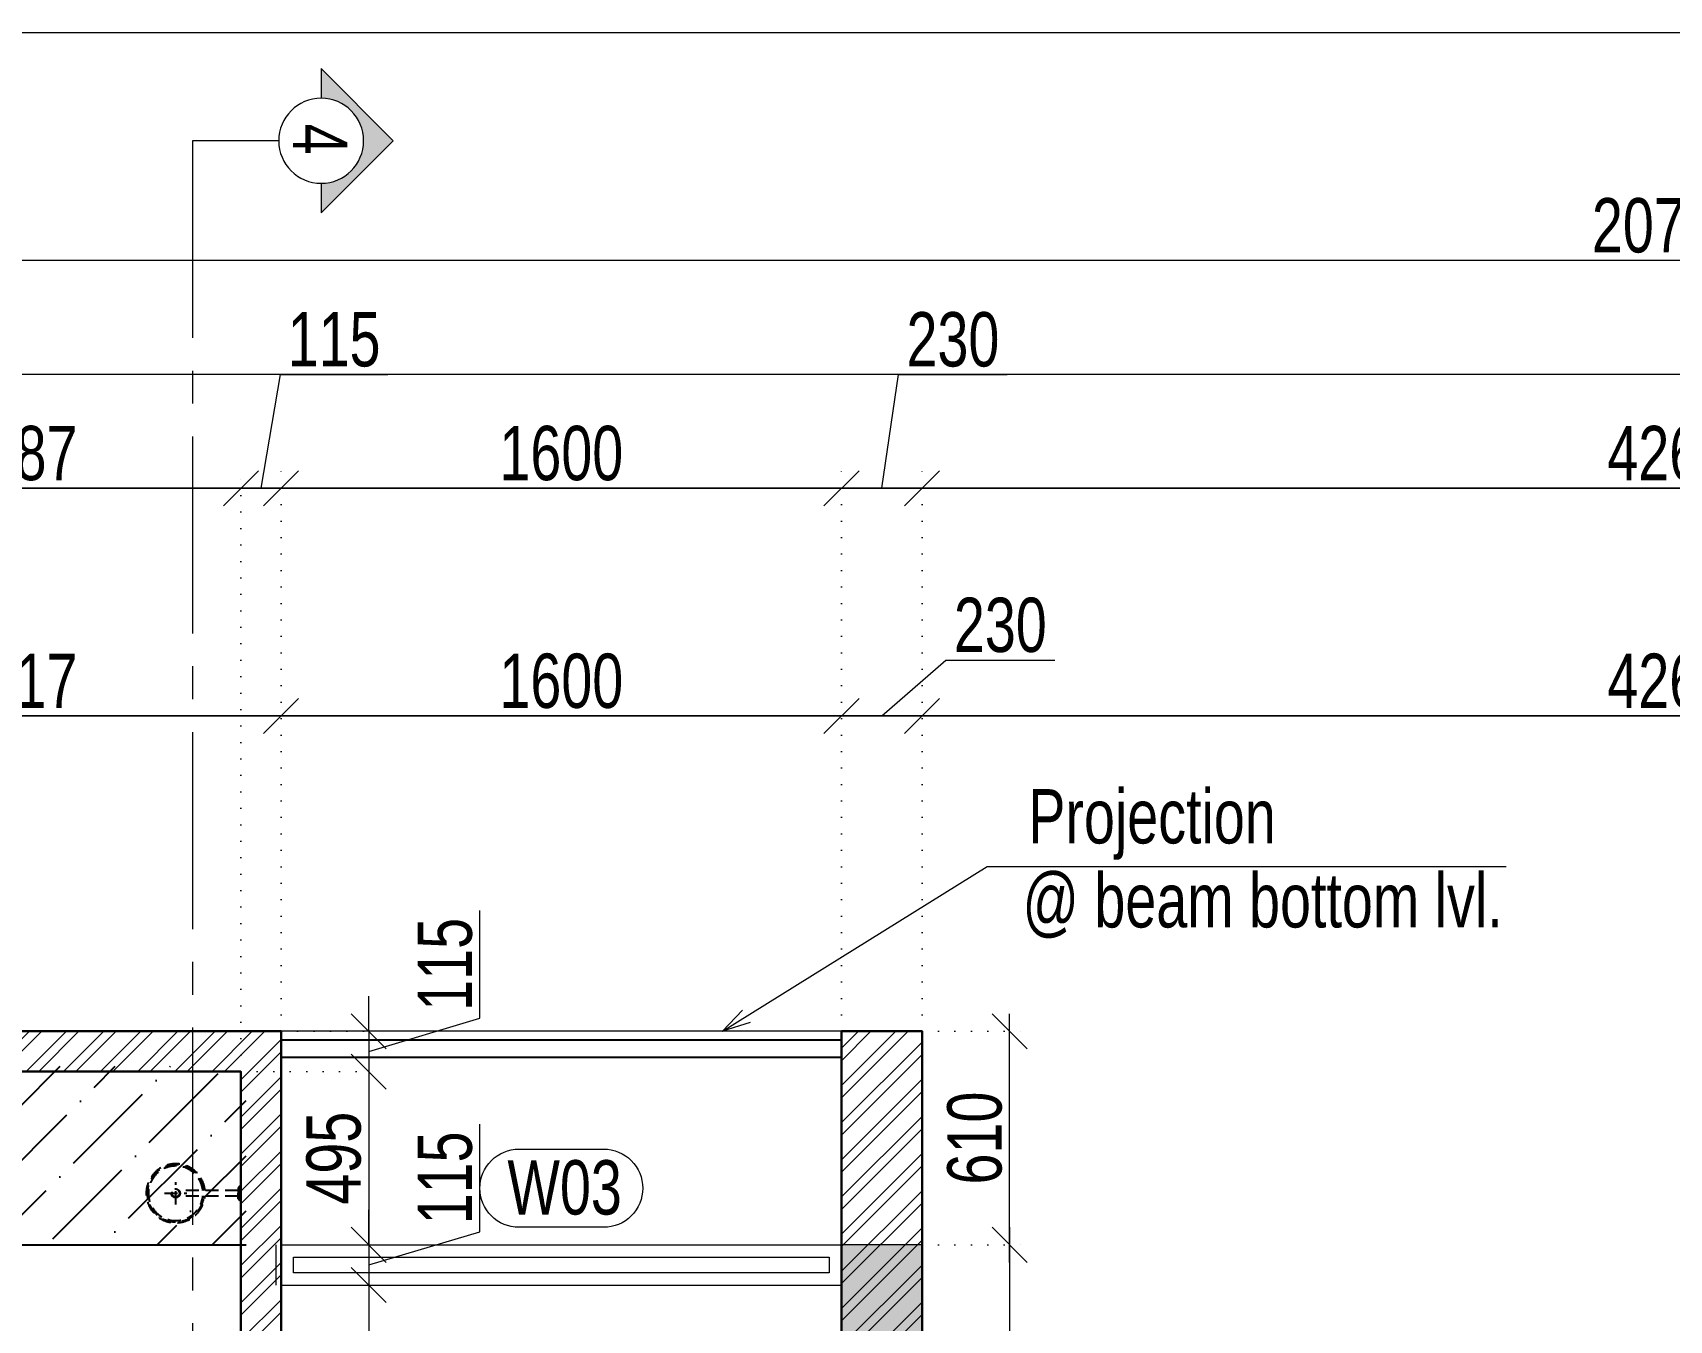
# Model space of a CAD drawing. Header units: inches. Extents: x 785882 to 928568, y 496782 to 576896.
# Drawn here: x 868976 to 873649, y 562379 to 566054 of the extents above; entities that cross this region are included whole.
import ezdxf
from ezdxf.enums import TextEntityAlignment as Align

# ---------------------------------------------------------------- set-up
doc = ezdxf.new("R2010")
doc.units = ezdxf.units.IN
doc.header["$LTSCALE"] = 750
doc.header["$MEASUREMENT"] = 0
for name, pattern in [('CENTER', [2, 1.25, -0.25, 0.25, -0.25]), ('CENTER2', [1.125, 0.75, -0.125, 0.125, -0.125]), ('DOT', [0.25, 0, -0.25]), ('HIDDEN', [0.375, 0.25, -0.125])]:
    doc.linetypes.add(name, pattern=pattern)
for name, color, linetype, lineweight in [('COLUMN', 5, 'Continuous', 13), ('DIMENSION WORKING-MSA', 222, 'Continuous', 13), ('ELE-04-MSA', 139, 'Continuous', 15), ('SECTION LINE', 14, 'CENTER', 9), ('TEXT DETAIL-MSA', 212, 'Continuous', 13), ('WALL HATCH-MSA', 251, 'Continuous', 9), ('WALL-MSA', 32, 'Continuous', 30), ('WINDOE NO-MAS', 4, 'Continuous', 9), ('WINDOW-MSA', 50, 'Continuous', 13)]:
    doc.layers.add(name, color=color, linetype=linetype, lineweight=lineweight)
for name, color, linetype in [('ELE-02-MSA', 4, 'Continuous'), ('HATCH-SUNK 300MM-MSA', 47, 'Continuous'), ('P.FIXTURE', 7, 'Continuous'), ('R.C.C HATCH-MSA', 250, 'Continuous')]:
    doc.layers.add(name, color=color, linetype=linetype)
doc.styles.add('125', font='swisscl.ttf', dxfattribs={"height": 125})
doc.styles.add('AR', font='swisscl.ttf')
doc.styles.add('ARIAL', font='swisscl.ttf', dxfattribs={"height": 360})
doc.styles.add('Arial-Reg+0.8Sc', font='swisscl.ttf')
doc.dimstyles.new('100 K.T', dxfattribs={"dimtxt": 360, "dimasz": 80, "dimexe": 0.18, "dimexo": 0.0625, "dimgap": 1, "dimtad": 1, "dimdec": 0, "dimzin": 0, "dimdsep": 46, "dimtxsty": 'ARIAL', "dimblk": 'DOT', "dimcen": 0.09, "dimse1": 1, "dimse2": 1, "dimclrd": 50, "dimclrt": 256, "dimadec": 0, "dimazin": 0, "dimtfac": 1, "dimtdec": 0, "dimtofl": 0, "dimtmove": 1, "dimatfit": 0, "dimfxl": 1, "dimtolj": 1, "dimtzin": 0, "dimlwd": -1, "dimarcsym": 0})
doc.dimstyles.new('WORKING DIM', dxfattribs={"dimtxt": 155, "dimasz": 100, "dimexe": 50, "dimexo": 0, "dimgap": 20, "dimtad": 1, "dimdec": 0, "dimzin": 0, "dimdsep": 46, "dimtxsty": 'AR', "dimblk": 'OBLIQUE', "dimcen": 0.09, "dimdle": 50, "dimclrd": 256, "dimclre": 250, "dimclrt": 256, "dimadec": 0, "dimazin": 0, "dimtfac": 1, "dimtdec": 0, "dimtofl": 0, "dimtmove": 1, "dimatfit": 0, "dimfxl": 1, "dimtolj": 1, "dimtzin": 0, "dimlwd": -1, "dimlwe": -1, "dimarcsym": 0})

# ---------------------------------------------------------------- blocks, each defined once
blk = doc.blocks.new('SHOWE')
at = {"linetype": 'HIDDEN', "ltscale": 0.2}
for p, q in [((3964261.3, -1171717.9), (3964261.3, -1171674.7)), ((3964261.3, -1171674.7), (3964263.3, -1171674.7)), ((3964264.2, -1171676.3), (3964264.2, -1171716.3)), ((3964268.7, -1171680.5), (3964268.7, -1171696.3)), ((3964268.7, -1171688.6), (3964437.5, -1171688.6)), ((3964447.4, -1171664.5), (3964447.4, -1171728.1)), ((3964261.3, -1171717.9), (3964263.3, -1171717.9)), ((3964268.7, -1171712), (3964268.7, -1171696.3)), ((3964268.7, -1171704), (3964437.5, -1171704)), ((3964479.2, -1171696.3), (3964415.6, -1171696.3))]:
    blk.add_line(p, q, dxfattribs=at)
for radius in [12.5, 10.6]:
    blk.add_circle((3964447.4, -1171696.3), radius, dxfattribs=at)
for centre, radius, start, end in [((3964447.4, -1171696.3), 84.1, 185.2383, 174.7617), ((3964447.4, -1171696.3), 81.4, 185.4105, 174.5895), ((3964447.4, -1171696.3), 78, 185.6496, 174.3504), ((3964262.4, -1171676.3), 1.76, 358.0282, 62.0821), ((3964259.8, -1171685.3), 10.1, 28.3436, 64.2104), ((3964262.4, -1171716.3), 1.76, 297.9179, 1.9718), ((3964259.8, -1171707.2), 10.1, 295.7896, 331.6564)]:
    blk.add_arc(centre, radius, start, end, dxfattribs=at)
blk = doc.blocks.new('BLOCK-G & H TYPICAL COLOUMN')
at = {"layer": 'R.C.C HATCH-MSA'}
h = blk.add_hatch(color=256, dxfattribs=at)
h.dxf.hatch_style = 1
h.paths.add_polyline_path([(172697.62, -104207.75), (172688.57, -104207.75), (172688.57, -104255), (172697.62, -104255)])
h.paths.add_polyline_path([(172327.12, -104207.75), (172336.18, -104207.75), (172336.18, -104255), (172327.12, -104255)])
h.paths.add_polyline_path([(172819.88, -104207.75), (172819.88, -104216.81), (172867.12, -104216.81), (172867.12, -104207.75)])
h.paths.add_polyline_path([(172204.87, -104207.75), (172204.87, -104216.81), (172157.62, -104216.81), (172157.62, -104207.75)])
h.paths.add_polyline_path([(172561.18, -104240.06), (172552.12, -104240.06), (172552.12, -104287.31), (172561.18, -104287.31)])
h.paths.add_polyline_path([(172463.57, -104240.06), (172472.62, -104240.06), (172472.62, -104287.31), (172463.57, -104287.31)])
h.paths.add_polyline_path([(172177.87, -104422.2), (172177.87, -104431.25), (172130.62, -104431.25), (172130.62, -104422.2)])
h.paths.add_polyline_path([(172894.12, -104422.2), (172894.12, -104431.25), (172846.88, -104431.25), (172846.88, -104422.2)])
h.paths.add_polyline_path([(172336.12, -104486.75), (172336.12, -104495.81), (172288.87, -104495.81), (172288.87, -104486.75)])
h.paths.add_polyline_path([(172202.62, -104543.75), (172202.62, -104552.81), (172155.37, -104552.81), (172155.37, -104543.75)])
h.paths.add_polyline_path([(172822.13, -104543.75), (172822.13, -104552.81), (172869.37, -104552.81), (172869.37, -104543.75)])
h.paths.add_polyline_path([(172516.9, -104495.81), (172507.85, -104495.81), (172507.85, -104448.56), (172516.9, -104448.56)])
h.paths.add_polyline_path([(172697.62, -104104.25), (172688.57, -104104.25), (172688.57, -104057.01), (172697.62, -104057.01)])
h.paths.add_polyline_path([(172327.12, -104104.25), (172336.18, -104104.25), (172336.18, -104057.01), (172327.12, -104057.01)])
h.paths.add_polyline_path([(172819.88, -104104.25), (172819.88, -104095.2), (172867.12, -104095.2), (172867.12, -104104.25)])
h.paths.add_polyline_path([(172204.87, -104104.25), (172204.87, -104095.2), (172157.62, -104095.2), (172157.62, -104104.25)])
h.paths.add_polyline_path([(172561.18, -104071.94), (172552.12, -104071.94), (172552.12, -104024.7), (172561.18, -104024.7)])
h.paths.add_polyline_path([(172463.57, -104071.94), (172472.62, -104071.94), (172472.62, -104024.7), (172463.57, -104024.7)])
h.paths.add_polyline_path([(172177.87, -103889.81), (172177.87, -103880.75), (172130.62, -103880.75), (172130.62, -103889.81)])
h.paths.add_polyline_path([(172894.12, -103889.81), (172894.12, -103880.75), (172846.88, -103880.75), (172846.88, -103889.81)])
h.paths.add_polyline_path([(172336.12, -103825.25), (172336.12, -103816.2), (172288.87, -103816.2), (172288.87, -103825.25)])
h.paths.add_polyline_path([(172202.62, -103768.25), (172202.62, -103759.2), (172155.37, -103759.2), (172155.37, -103768.25)])
h.paths.add_polyline_path([(172822.13, -103768.25), (172822.13, -103759.2), (172869.37, -103759.2), (172869.37, -103768.25)])
h.paths.add_polyline_path([(172516.9, -103816.2), (172507.85, -103816.2), (172507.85, -103863.44), (172516.9, -103863.44)])
h.paths.add_polyline_path([(172548.37, -103699.31), (172548.37, -103690.25), (172595.62, -103690.25), (172595.62, -103699.31)])
h.paths.add_polyline_path([(172476.37, -103699.31), (172476.37, -103690.25), (172429.13, -103690.25), (172429.13, -103699.31)])
h.paths.add_polyline_path([(172726.82, -103612.31), (172726.82, -103603.25), (172774.06, -103603.25), (172774.06, -103612.31)])
h.paths.add_polyline_path([(172297.93, -103612.31), (172297.93, -103603.25), (172250.69, -103603.25), (172250.69, -103612.31)])
h.paths.add_polyline_path([(172920.37, -103523.81), (172920.37, -103514.75), (172857.56, -103514.75), (172857.56, -103523.81)])
h.paths.add_polyline_path([(172104.37, -103523.81), (172104.37, -103514.75), (172167.19, -103514.75), (172167.19, -103523.81)])
h.paths.add_polyline_path([(172476.37, -103492.94), (172467.32, -103492.94), (172467.32, -103445.7), (172476.37, -103445.7)])
h.paths.add_polyline_path([(172548.37, -103492.94), (172557.43, -103492.94), (172557.43, -103445.7), (172548.37, -103445.7)])
h.paths.add_polyline_path([(172663.43, -103454.75), (172759.5, -103454.75), (172759.5, -103349.7), (172663.43, -103349.7), (172663.43, -103358.75), (172750.44, -103358.75), (172750.44, -103445.7), (172663.43, -103445.7)])
h.paths.add_polyline_path([(172361.32, -103454.75), (172265.25, -103454.75), (172265.25, -103349.7), (172361.32, -103349.7), (172361.32, -103358.75), (172274.31, -103358.75), (172274.31, -103445.7), (172361.32, -103445.7)])
h.paths.add_polyline_path([(172428.37, -103358.75), (172419.32, -103358.75), (172419.32, -103311.51), (172428.37, -103311.51)])
h.paths.add_polyline_path([(172428.37, -103132.74), (172419.32, -103132.74), (172419.32, -103179.99), (172428.37, -103179.99)])
h.paths.add_polyline_path([(172151.62, -103286.75), (172151.62, -103277.7), (172104.37, -103277.7), (172104.37, -103286.75)])
h.paths.add_polyline_path([(172245.43, -103162.74), (172245.43, -103153.68), (172198.19, -103153.68), (172198.19, -103162.74)])
h.paths.add_polyline_path([(172428.37, -103021.25), (172419.32, -103021.25), (172419.32, -103068.5), (172428.37, -103068.5)])
h.paths.add_polyline_path([(172245.43, -102997.25), (172236.37, -102997.25), (172236.37, -103044.5), (172245.43, -103044.5)])
h.paths.add_polyline_path([(172104.37, -102997.25), (172104.37, -103006.31), (172151.62, -103006.31), (172151.62, -102997.25)])
h.paths.add_polyline_path([(172596.37, -103358.75), (172605.43, -103358.75), (172605.43, -103311.51), (172596.37, -103311.51)])
h.paths.add_polyline_path([(172596.37, -103132.74), (172605.43, -103132.74), (172605.43, -103179.99), (172596.37, -103179.99)])
h.paths.add_polyline_path([(172873.13, -103286.75), (172873.13, -103277.7), (172920.37, -103277.7), (172920.37, -103286.75)])
h.paths.add_polyline_path([(172779.32, -103162.74), (172779.32, -103153.68), (172826.56, -103153.68), (172826.56, -103162.74)])
h.paths.add_polyline_path([(172596.37, -103021.25), (172605.43, -103021.25), (172605.43, -103068.5), (172596.37, -103068.5)])
h.paths.add_polyline_path([(172779.32, -102997.25), (172788.37, -102997.25), (172788.37, -103044.5), (172779.32, -103044.5)])
h.paths.add_polyline_path([(172920.37, -102997.25), (172920.37, -103006.31), (172873.13, -103006.31), (172873.13, -102997.25)])
h.paths.add_polyline_path([(172548.37, -104612.7), (172548.37, -104621.75), (172595.62, -104621.75), (172595.62, -104612.7)])
h.paths.add_polyline_path([(172476.37, -104612.7), (172476.37, -104621.75), (172429.13, -104621.75), (172429.13, -104612.7)])
h.paths.add_polyline_path([(172297.93, -104699.7), (172297.93, -104708.75), (172250.69, -104708.75), (172250.69, -104699.7)])
h.paths.add_polyline_path([(172104.37, -104788.2), (172104.37, -104797.25), (172167.19, -104797.25), (172167.19, -104788.2)])
h.paths.add_polyline_path([(172726.82, -104699.7), (172726.82, -104708.75), (172774.06, -104708.75), (172774.06, -104699.7)])
h.paths.add_polyline_path([(172920.37, -104788.2), (172920.37, -104797.25), (172857.56, -104797.25), (172857.56, -104788.2)])
h.paths.add_polyline_path([(172476.37, -104819.06), (172467.32, -104819.06), (172467.32, -104866.31), (172476.37, -104866.31)])
h.paths.add_polyline_path([(172548.37, -104819.06), (172557.43, -104819.06), (172557.43, -104866.31), (172548.37, -104866.31)])
h.paths.add_polyline_path([(172663.43, -104857.25), (172759.5, -104857.25), (172759.5, -104962.31), (172663.43, -104962.31), (172663.43, -104953.25), (172750.44, -104953.25), (172750.44, -104866.31), (172663.43, -104866.31)])
h.paths.add_polyline_path([(172361.32, -104857.25), (172265.25, -104857.25), (172265.25, -104962.31), (172361.32, -104962.31), (172361.32, -104953.25), (172274.31, -104953.25), (172274.31, -104866.31), (172361.32, -104866.31)])
h.paths.add_polyline_path([(172428.37, -104953.25), (172419.32, -104953.25), (172419.32, -105000.5), (172428.37, -105000.5)])
h.paths.add_polyline_path([(172428.37, -105178.31), (172419.32, -105178.31), (172419.32, -105131.06), (172428.37, -105131.06)])
h.paths.add_polyline_path([(172151.62, -105025.25), (172151.62, -105034.31), (172104.37, -105034.31), (172104.37, -105025.25)])
h.paths.add_polyline_path([(172245.43, -105072.5), (172236.37, -105072.5), (172236.37, -105025.25), (172245.43, -105025.25)])
h.paths.add_polyline_path([(172428.37, -105290.75), (172419.32, -105290.75), (172419.32, -105243.51), (172428.37, -105243.51)])
h.paths.add_polyline_path([(172245.43, -105314.75), (172236.37, -105314.75), (172236.37, -105267.51), (172245.43, -105267.51)])
h.paths.add_polyline_path([(172104.37, -105277.35), (172113.43, -105277.35), (172113.43, -105314.75), (172104.37, -105314.75)])
h.paths.add_polyline_path([(172596.37, -104953.25), (172605.43, -104953.25), (172605.43, -105000.5), (172596.37, -105000.5)])
h.paths.add_polyline_path([(172596.37, -105178.31), (172605.43, -105178.31), (172605.43, -105131.06), (172596.37, -105131.06)])
h.paths.add_polyline_path([(172873.13, -105025.25), (172873.13, -105034.31), (172920.37, -105034.31), (172920.37, -105025.25)])
h.paths.add_polyline_path([(172788.37, -105025.25), (172779.32, -105025.25), (172779.32, -105072.5), (172788.37, -105072.5)])
h.paths.add_polyline_path([(172596.37, -105290.75), (172605.43, -105290.75), (172605.43, -105243.51), (172596.37, -105243.51)])
h.paths.add_polyline_path([(172779.32, -105314.75), (172788.37, -105314.75), (172788.37, -105267.51), (172779.32, -105267.51)])
h.paths.add_polyline_path([(172911.32, -105314.75), (172920.37, -105314.75), (172920.37, -105277.35), (172911.32, -105277.35)])
h.paths.add_polyline_path([(172688.63, -104486.75), (172688.63, -104495.81), (172735.87, -104495.81), (172735.87, -104486.75)])
h.paths.add_polyline_path([(172688.63, -103825.25), (172688.63, -103816.2), (172735.87, -103816.2), (172735.87, -103825.25)])
at = {"layer": 'COLUMN'}
blk.add_lwpolyline([(172428.37, -103021.25), (172419.32, -103021.25), (172419.32, -103068.5), (172428.37, -103068.5)], close=True, dxfattribs=at)
blk = doc.blocks.new('A$C59c041b7')
at = {"layer": 'HATCH-SUNK 300MM-MSA', "transparency": 33554559}
h = blk.add_hatch(dxfattribs=at)
h.set_pattern_fill('ANSI36', color=256, scale=35)
h.set_pattern_definition([(45, (-826309.5, -563203.96), (58.932931, 216.087413), [277.8125, -55.5625, 0, -55.5625])])
h.paths.add_polyline_path([(4982.8, -609.6), (6299.6, -609.6), (6299.6, -100), (4982.8, -100)])
blk.add_line((4982.8, -609.6), (6299.6, -609.6), dxfattribs=at)
blk = doc.blocks.new('_Dot')
at = {"linetype": 'ByBlock', "lineweight": -2}
blk.add_line((-0.5, 0), (-1, 0), dxfattribs=at)
at = {"linetype": 'ByBlock', "const_width": 0.5}
blk.add_lwpolyline([(-0.25, 0, 1), (0.25, 0, 1)], format="xyb", close=True, dxfattribs=at)
blk = doc.blocks.new('Win-Tag-03')
blk.add_lwpolyline([(-130, 120), (130, 120, -0.414214), (250, 0), (250, 0, -0.414214), (130, -120), (-130, -120, -0.414214), (-250, 0), (-250, 0, -0.414214)], format="xyb", close=True)
blk = doc.blocks.new('section sym.')
h = blk.add_hatch(color=256)
h.dxf.hatch_style = 1
h.paths.add_polyline_path([(-240, 90), (-240, 152.8), (-392.8, 0), (-240, -152.8), (-240, -90, -0.414214), (-330, 0, -0.414214)])
at = {"layer": 'SECTION LINE', "linetype": 'Continuous'}
blk.add_line((-150, 0), (0, 0), dxfattribs=at)
blk.add_lwpolyline([(-240, -90), (-240, -152.8), (-392.8, 0), (-240, 152.8), (-240, 90)], dxfattribs=at)
blk.add_circle((-240, 0), 90, dxfattribs=at)
blk = doc.blocks.new('A$C37e82350')
at = {"layer": 'SECTION LINE', "linetype": 'CENTER2'}
blk.add_lwpolyline([(-2541.6, -2026.8), (-2541.6, -2083.3), (61391, -2083.3), (61391, -2039.2)], dxfattribs=at)
at = {"layer": 'SECTION LINE', "xscale": -1.347826086956523, "yscale": 1.347826086956523, "zscale": 1.347826086956522, "rotation": 90}
blk.add_blockref('section sym.', (-2541.6, -2039.2), dxfattribs=at)
at = {"layer": 'SECTION LINE', "style": '125'}
blk.add_text('4', height=155, dxfattribs=at).set_placement((-2546.6, -1718.8), align=Align.MIDDLE)
blk = doc.blocks.new('_Oblique')
at = {"color": 0, "linetype": 'ByBlock', "lineweight": -2}
blk.add_line((-0.5, -0.5), (0.5, 0.5), dxfattribs=at)
blk = doc.blocks.new('*D2316')
at = {"layer": 'Defpoints', "color": 0, "ltscale": 0.25, "transparency": 16777216}
for p in [(869685.5, 564104), (868168.7, 563204), (869685.5, 563204)]:
    blk.add_point(p, dxfattribs=at)
at = {"layer": 'DIMENSION WORKING-MSA', "color": 250, "linetype": 'DOT', "ltscale": 0.25, "transparency": 16777216}
for p, q in [((868168.7, 563204), (868168.7, 564154)), ((869685.5, 563204), (869685.5, 564154))]:
    blk.add_line(p, q, dxfattribs=at)
at = {"layer": 'DIMENSION WORKING-MSA', "ltscale": 0.25, "transparency": 16777216}
blk.add_line((868118.7, 564104), (869735.5, 564104), dxfattribs=at)
at = {"layer": 'DIMENSION WORKING-MSA', "ltscale": 0.25, "transparency": 16777216, "xscale": 100, "yscale": 100, "zscale": 100, "rotation": 180}
blk.add_blockref('_Oblique', (868168.7, 564104), dxfattribs=at)
at = {"layer": 'DIMENSION WORKING-MSA', "ltscale": 0.25, "transparency": 16777216, "xscale": 100, "yscale": 100, "zscale": 100}
blk.add_blockref('_Oblique', (869685.5, 564104), dxfattribs=at)
at = {"layer": 'DIMENSION WORKING-MSA', "ltscale": 0.25, "transparency": 16777216, "insert": (868927.1, 564203), "char_height": 155, "attachment_point": 5, "style": 'AR'}
blk.add_mtext('\\A1;1517', dxfattribs=at)
blk = doc.blocks.new('*D2317')
at = {"layer": 'Defpoints', "color": 0, "ltscale": 0.25, "transparency": 16777216}
for p in [(871285.5, 564104), (869685.5, 563204), (871285.5, 563204)]:
    blk.add_point(p, dxfattribs=at)
at = {"layer": 'DIMENSION WORKING-MSA', "color": 250, "linetype": 'DOT', "ltscale": 0.25, "transparency": 16777216}
for p, q in [((869685.5, 563204), (869685.5, 564154)), ((871285.5, 563204), (871285.5, 564154))]:
    blk.add_line(p, q, dxfattribs=at)
at = {"layer": 'DIMENSION WORKING-MSA', "ltscale": 0.25, "transparency": 16777216}
blk.add_line((869635.5, 564104), (871335.5, 564104), dxfattribs=at)
at = {"layer": 'DIMENSION WORKING-MSA', "ltscale": 0.25, "transparency": 16777216, "xscale": 100, "yscale": 100, "zscale": 100, "rotation": 180}
blk.add_blockref('_Oblique', (869685.5, 564104), dxfattribs=at)
at = {"layer": 'DIMENSION WORKING-MSA', "ltscale": 0.25, "transparency": 16777216, "xscale": 100, "yscale": 100, "zscale": 100}
blk.add_blockref('_Oblique', (871285.5, 564104), dxfattribs=at)
at = {"layer": 'DIMENSION WORKING-MSA', "ltscale": 0.25, "transparency": 16777216, "insert": (870485.5, 564203.3), "char_height": 155, "attachment_point": 5, "style": 'AR'}
blk.add_mtext('\\A1;1600', dxfattribs=at)
blk = doc.blocks.new('*D2318')
at = {"layer": 'Defpoints', "color": 0, "ltscale": 0.25, "transparency": 16777216}
for p in [(871515.5, 564104), (871285.5, 563204), (871515.5, 563204)]:
    blk.add_point(p, dxfattribs=at)
at = {"layer": 'DIMENSION WORKING-MSA', "ltscale": 0.25, "transparency": 16777216}
for p, q in [((871400.5, 564104), (871583.7, 564263.4)), ((871583.7, 564263.4), (871894.4, 564263.4)), ((871285.5, 564104), (871185.5, 564104)), ((871285.5, 564104), (871515.5, 564104)), ((871515.5, 564104), (871615.5, 564104))]:
    blk.add_line(p, q, dxfattribs=at)
at = {"layer": 'DIMENSION WORKING-MSA', "color": 250, "linetype": 'DOT', "ltscale": 0.25, "transparency": 16777216}
for p, q in [((871285.5, 563204), (871285.5, 564154)), ((871515.5, 563204), (871515.5, 564154))]:
    blk.add_line(p, q, dxfattribs=at)
at = {"layer": 'DIMENSION WORKING-MSA', "ltscale": 0.25, "transparency": 16777216, "xscale": 100, "yscale": 100, "zscale": 100}
blk.add_blockref('_Oblique', (871285.5, 564104), dxfattribs=at)
at = {"layer": 'DIMENSION WORKING-MSA', "ltscale": 0.25, "transparency": 16777216, "xscale": 100, "yscale": 100, "zscale": 100, "rotation": 180}
blk.add_blockref('_Oblique', (871515.5, 564104), dxfattribs=at)
at = {"layer": 'DIMENSION WORKING-MSA', "ltscale": 0.25, "transparency": 16777216, "insert": (871739, 564362.9), "char_height": 155, "attachment_point": 5, "style": 'AR'}
blk.add_mtext('\\A1;230', dxfattribs=at)
blk = doc.blocks.new('*D2319')
at = {"layer": 'Defpoints', "color": 0, "ltscale": 0.25, "transparency": 16777216}
for p in [(875782.7, 564104), (871515.5, 563204), (875782.7, 563204)]:
    blk.add_point(p, dxfattribs=at)
at = {"layer": 'DIMENSION WORKING-MSA', "color": 250, "linetype": 'DOT', "ltscale": 0.25, "transparency": 16777216}
for p, q in [((871515.5, 563204), (871515.5, 564154)), ((875782.7, 563204), (875782.7, 564154))]:
    blk.add_line(p, q, dxfattribs=at)
at = {"layer": 'DIMENSION WORKING-MSA', "ltscale": 0.25, "transparency": 16777216}
blk.add_line((871465.5, 564104), (875832.7, 564104), dxfattribs=at)
at = {"layer": 'DIMENSION WORKING-MSA', "ltscale": 0.25, "transparency": 16777216, "xscale": 100, "yscale": 100, "zscale": 100, "rotation": 180}
blk.add_blockref('_Oblique', (871515.5, 564104), dxfattribs=at)
at = {"layer": 'DIMENSION WORKING-MSA', "ltscale": 0.25, "transparency": 16777216, "xscale": 100, "yscale": 100, "zscale": 100}
blk.add_blockref('_Oblique', (875782.7, 564104), dxfattribs=at)
at = {"layer": 'DIMENSION WORKING-MSA', "ltscale": 0.25, "transparency": 16777216, "insert": (873649.1, 564203.3), "char_height": 155, "attachment_point": 5, "style": 'AR'}
blk.add_mtext('\\A1;4267', dxfattribs=at)
blk = doc.blocks.new('*D2339')
at = {"layer": 'Defpoints', "color": 0, "ltscale": 0.25, "transparency": 16777216}
for p in [(869570.5, 564754), (868283.7, 563089), (869570.5, 563089)]:
    blk.add_point(p, dxfattribs=at)
at = {"layer": 'DIMENSION WORKING-MSA', "color": 250, "linetype": 'DOT', "ltscale": 0.25, "transparency": 16777216}
for p, q in [((868283.7, 563089), (868283.7, 564804)), ((869570.5, 563089), (869570.5, 564804))]:
    blk.add_line(p, q, dxfattribs=at)
at = {"layer": 'DIMENSION WORKING-MSA', "ltscale": 0.25, "transparency": 16777216}
blk.add_line((868233.7, 564754), (869620.5, 564754), dxfattribs=at)
at = {"layer": 'DIMENSION WORKING-MSA', "ltscale": 0.25, "transparency": 16777216, "xscale": 100, "yscale": 100, "zscale": 100, "rotation": 180}
blk.add_blockref('_Oblique', (868283.7, 564754), dxfattribs=at)
at = {"layer": 'DIMENSION WORKING-MSA', "ltscale": 0.25, "transparency": 16777216, "xscale": 100, "yscale": 100, "zscale": 100}
blk.add_blockref('_Oblique', (869570.5, 564754), dxfattribs=at)
at = {"layer": 'DIMENSION WORKING-MSA', "ltscale": 0.25, "transparency": 16777216, "insert": (868927.1, 564853.3), "char_height": 155, "attachment_point": 5, "style": 'AR'}
blk.add_mtext('\\A1;1287', dxfattribs=at)
blk = doc.blocks.new('*D2340')
at = {"layer": 'Defpoints', "color": 0, "ltscale": 0.25, "transparency": 16777216}
for p in [(869685.5, 564754), (869685.5, 563204), (869570.5, 563089)]:
    blk.add_point(p, dxfattribs=at)
at = {"layer": 'DIMENSION WORKING-MSA', "ltscale": 0.25, "transparency": 16777216}
for p, q in [((869628, 564754), (869683.3, 565079)), ((869683.3, 565079), (869990.1, 565079)), ((869570.5, 564754), (869470.5, 564754)), ((869570.5, 564754), (869685.5, 564754)), ((869685.5, 564754), (869785.5, 564754))]:
    blk.add_line(p, q, dxfattribs=at)
at = {"layer": 'DIMENSION WORKING-MSA', "color": 250, "linetype": 'DOT', "ltscale": 0.25, "transparency": 16777216}
for p, q in [((869570.5, 563089), (869570.5, 564804)), ((869685.5, 563204), (869685.5, 564804))]:
    blk.add_line(p, q, dxfattribs=at)
at = {"layer": 'DIMENSION WORKING-MSA', "ltscale": 0.25, "transparency": 16777216, "xscale": 100, "yscale": 100, "zscale": 100}
blk.add_blockref('_Oblique', (869570.5, 564754), dxfattribs=at)
at = {"layer": 'DIMENSION WORKING-MSA', "ltscale": 0.25, "transparency": 16777216, "xscale": 100, "yscale": 100, "zscale": 100, "rotation": 180}
blk.add_blockref('_Oblique', (869685.5, 564754), dxfattribs=at)
at = {"layer": 'DIMENSION WORKING-MSA', "ltscale": 0.25, "transparency": 16777216, "insert": (869836.7, 565178), "char_height": 155, "attachment_point": 5, "style": 'AR'}
blk.add_mtext('\\A1;115', dxfattribs=at)
blk = doc.blocks.new('*D2341')
at = {"layer": 'Defpoints', "color": 0, "ltscale": 0.25, "transparency": 16777216}
for p in [(871285.5, 564754), (869685.5, 563204), (871285.5, 563204)]:
    blk.add_point(p, dxfattribs=at)
at = {"layer": 'DIMENSION WORKING-MSA', "color": 250, "linetype": 'DOT', "ltscale": 0.25, "transparency": 16777216}
for p, q in [((869685.5, 563204), (869685.5, 564804)), ((871285.5, 563204), (871285.5, 564804))]:
    blk.add_line(p, q, dxfattribs=at)
at = {"layer": 'DIMENSION WORKING-MSA', "ltscale": 0.25, "transparency": 16777216}
blk.add_line((869635.5, 564754), (871335.5, 564754), dxfattribs=at)
at = {"layer": 'DIMENSION WORKING-MSA', "ltscale": 0.25, "transparency": 16777216, "xscale": 100, "yscale": 100, "zscale": 100, "rotation": 180}
blk.add_blockref('_Oblique', (869685.5, 564754), dxfattribs=at)
at = {"layer": 'DIMENSION WORKING-MSA', "ltscale": 0.25, "transparency": 16777216, "xscale": 100, "yscale": 100, "zscale": 100}
blk.add_blockref('_Oblique', (871285.5, 564754), dxfattribs=at)
at = {"layer": 'DIMENSION WORKING-MSA', "ltscale": 0.25, "transparency": 16777216, "insert": (870485.5, 564853.3), "char_height": 155, "attachment_point": 5, "style": 'AR'}
blk.add_mtext('\\A1;1600', dxfattribs=at)
blk = doc.blocks.new('*D2342')
at = {"layer": 'Defpoints', "color": 0, "ltscale": 0.25, "transparency": 16777216}
for p in [(871515.5, 564754), (871285.5, 563204), (871515.5, 563204)]:
    blk.add_point(p, dxfattribs=at)
at = {"layer": 'DIMENSION WORKING-MSA', "ltscale": 0.25, "transparency": 16777216}
for p, q in [((871400.5, 564754), (871448.3, 565078.4)), ((871448.3, 565078.4), (871759, 565078.4)), ((871235.5, 564754), (871565.5, 564754))]:
    blk.add_line(p, q, dxfattribs=at)
at = {"layer": 'DIMENSION WORKING-MSA', "color": 250, "linetype": 'DOT', "ltscale": 0.25, "transparency": 16777216}
for p, q in [((871285.5, 563204), (871285.5, 564804)), ((871515.5, 563204), (871515.5, 564804))]:
    blk.add_line(p, q, dxfattribs=at)
at = {"layer": 'DIMENSION WORKING-MSA', "ltscale": 0.25, "transparency": 16777216, "xscale": 100, "yscale": 100, "zscale": 100, "rotation": 180}
blk.add_blockref('_Oblique', (871285.5, 564754), dxfattribs=at)
at = {"layer": 'DIMENSION WORKING-MSA', "ltscale": 0.25, "transparency": 16777216, "xscale": 100, "yscale": 100, "zscale": 100}
blk.add_blockref('_Oblique', (871515.5, 564754), dxfattribs=at)
at = {"layer": 'DIMENSION WORKING-MSA', "ltscale": 0.25, "transparency": 16777216, "insert": (871603.7, 565177.9), "char_height": 155, "attachment_point": 5, "style": 'AR'}
blk.add_mtext('\\A1;230', dxfattribs=at)
blk = doc.blocks.new('*D2343')
at = {"layer": 'Defpoints', "color": 0, "ltscale": 0.25, "transparency": 16777216}
for p in [(875782.7, 564754), (871515.5, 563204), (875782.7, 563204)]:
    blk.add_point(p, dxfattribs=at)
at = {"layer": 'DIMENSION WORKING-MSA', "color": 250, "linetype": 'DOT', "ltscale": 0.25, "transparency": 16777216}
for p, q in [((871515.5, 563204), (871515.5, 564804)), ((875782.7, 563204), (875782.7, 564804))]:
    blk.add_line(p, q, dxfattribs=at)
at = {"layer": 'DIMENSION WORKING-MSA', "ltscale": 0.25, "transparency": 16777216}
blk.add_line((871465.5, 564754), (875832.7, 564754), dxfattribs=at)
at = {"layer": 'DIMENSION WORKING-MSA', "ltscale": 0.25, "transparency": 16777216, "xscale": 100, "yscale": 100, "zscale": 100, "rotation": 180}
blk.add_blockref('_Oblique', (871515.5, 564754), dxfattribs=at)
at = {"layer": 'DIMENSION WORKING-MSA', "ltscale": 0.25, "transparency": 16777216, "xscale": 100, "yscale": 100, "zscale": 100}
blk.add_blockref('_Oblique', (875782.7, 564754), dxfattribs=at)
at = {"layer": 'DIMENSION WORKING-MSA', "ltscale": 0.25, "transparency": 16777216, "insert": (873649.1, 564853.3), "char_height": 155, "attachment_point": 5, "style": 'AR'}
blk.add_mtext('\\A1;4267', dxfattribs=at)
blk = doc.blocks.new('*D2288')
at = {"layer": 'Defpoints', "color": 0, "ltscale": 0.25, "transparency": 16777216}
for p in [(863285.9, 565404), (863285.9, 563204), (884012.3, 563204)]:
    blk.add_point(p, dxfattribs=at)
at = {"layer": 'DIMENSION WORKING-MSA', "color": 250, "linetype": 'DOT', "ltscale": 0.25, "transparency": 16777216}
for p, q in [((863285.9, 563204), (863285.9, 565454)), ((884012.3, 563204), (884012.3, 565454))]:
    blk.add_line(p, q, dxfattribs=at)
at = {"layer": 'DIMENSION WORKING-MSA', "ltscale": 0.25, "transparency": 16777216}
blk.add_line((884062.3, 565404), (863235.9, 565404), dxfattribs=at)
at = {"layer": 'DIMENSION WORKING-MSA', "ltscale": 0.25, "transparency": 16777216, "xscale": 100, "yscale": 100, "zscale": 100, "rotation": 180}
blk.add_blockref('_Oblique', (863285.9, 565404), dxfattribs=at)
at = {"layer": 'DIMENSION WORKING-MSA', "ltscale": 0.25, "transparency": 16777216, "xscale": 100, "yscale": 100, "zscale": 100}
blk.add_blockref('_Oblique', (884012.3, 565404), dxfattribs=at)
at = {"layer": 'DIMENSION WORKING-MSA', "ltscale": 0.25, "transparency": 16777216, "insert": (873649.1, 565503.3), "char_height": 155, "attachment_point": 5, "style": 'AR'}
blk.add_mtext('\\A1;20726', dxfattribs=at)
blk = doc.blocks.new('*D2102')
at = {"layer": 'Defpoints', "color": 0, "ltscale": 0.25, "transparency": 16777216}
for p in [(869685.5, 563204), (869570.5, 563089), (869935.5, 563089)]:
    blk.add_point(p, dxfattribs=at)
at = {"layer": 'DIMENSION WORKING-MSA', "ltscale": 0.25, "transparency": 16777216}
for p, q in [((870252.7, 563241.6), (870252.7, 563548.5)), ((869935.5, 563204), (869935.5, 563304)), ((869935.5, 563146.5), (870252.7, 563241.6)), ((869935.5, 563204), (869935.5, 563089)), ((869935.5, 563089), (869935.5, 562989))]:
    blk.add_line(p, q, dxfattribs=at)
at = {"layer": 'DIMENSION WORKING-MSA', "color": 250, "linetype": 'DOT', "ltscale": 0.25, "transparency": 16777216}
for p, q in [((869685.5, 563204), (869985.5, 563204)), ((869570.5, 563089), (869985.5, 563089))]:
    blk.add_line(p, q, dxfattribs=at)
at = {"layer": 'DIMENSION WORKING-MSA', "ltscale": 0.25, "transparency": 16777216, "xscale": 100, "yscale": 100, "zscale": 100}
for p, rotation in [((869935.5, 563204), 270), ((869935.5, 563089), 90)]:
    blk.add_blockref('_Oblique', p, dxfattribs=dict(at, rotation=rotation))
at = {"layer": 'DIMENSION WORKING-MSA', "ltscale": 0.25, "transparency": 16777216, "insert": (870153.6, 563395), "char_height": 155, "attachment_point": 5, "rotation": 90, "style": 'AR'}
blk.add_mtext('\\A1;115', dxfattribs=at)
blk = doc.blocks.new('*D2103')
at = {"layer": 'Defpoints', "color": 0, "ltscale": 0.25, "transparency": 16777216}
for p in [(869570.5, 563089), (869685.5, 562594.4), (869935.5, 562594.4)]:
    blk.add_point(p, dxfattribs=at)
at = {"layer": 'DIMENSION WORKING-MSA', "ltscale": 0.25, "transparency": 16777216}
blk.add_line((869935.5, 563139), (869935.5, 562544.4), dxfattribs=at)
at = {"layer": 'DIMENSION WORKING-MSA', "color": 250, "linetype": 'DOT', "ltscale": 0.25, "transparency": 16777216}
for p, q in [((869570.5, 563089), (869985.5, 563089)), ((869685.5, 562594.4), (869985.5, 562594.4))]:
    blk.add_line(p, q, dxfattribs=at)
at = {"layer": 'DIMENSION WORKING-MSA', "ltscale": 0.25, "transparency": 16777216, "xscale": 100, "yscale": 100, "zscale": 100}
for p, rotation in [((869935.5, 563089), 90), ((869935.5, 562594.4), 270)]:
    blk.add_blockref('_Oblique', p, dxfattribs=dict(at, rotation=rotation))
at = {"layer": 'DIMENSION WORKING-MSA', "ltscale": 0.25, "transparency": 16777216, "insert": (869836.1, 562841.7), "char_height": 155, "attachment_point": 5, "rotation": 90, "style": 'AR'}
blk.add_mtext('\\A1;495', dxfattribs=at)
blk = doc.blocks.new('*D2104')
at = {"layer": 'Defpoints', "color": 0, "ltscale": 0.25, "transparency": 16777216}
for p in [(869685.5, 562594.4), (869685.5, 562479.4), (869935.5, 562479.4)]:
    blk.add_point(p, dxfattribs=at)
at = {"layer": 'DIMENSION WORKING-MSA', "ltscale": 0.25, "transparency": 16777216}
for p, q in [((870252.7, 562632), (870252.7, 562938.9)), ((869935.5, 562594.4), (869935.5, 562694.4)), ((869935.5, 562536.9), (870252.7, 562632)), ((869935.5, 562594.4), (869935.5, 562479.4)), ((869935.5, 562479.4), (869935.5, 562379.4))]:
    blk.add_line(p, q, dxfattribs=at)
at = {"layer": 'DIMENSION WORKING-MSA', "color": 250, "linetype": 'DOT', "ltscale": 0.25, "transparency": 16777216}
for p, q in [((869685.5, 562594.4), (869985.5, 562594.4)), ((869685.5, 562479.4), (869985.5, 562479.4))]:
    blk.add_line(p, q, dxfattribs=at)
at = {"layer": 'DIMENSION WORKING-MSA', "ltscale": 0.25, "transparency": 16777216, "xscale": 100, "yscale": 100, "zscale": 100}
for p, rotation in [((869935.5, 562594.4), 270), ((869935.5, 562479.4), 90)]:
    blk.add_blockref('_Oblique', p, dxfattribs=dict(at, rotation=rotation))
at = {"layer": 'DIMENSION WORKING-MSA', "ltscale": 0.25, "transparency": 16777216, "insert": (870153.6, 562785.4), "char_height": 155, "attachment_point": 5, "rotation": 90, "style": 'AR'}
blk.add_mtext('\\A1;115', dxfattribs=at)
blk = doc.blocks.new('*D2105')
at = {"layer": 'Defpoints', "color": 0, "ltscale": 0.25, "transparency": 16777216}
for p in [(869685.5, 562479.4), (869570.5, 560994), (869935.5, 560994)]:
    blk.add_point(p, dxfattribs=at)
at = {"layer": 'DIMENSION WORKING-MSA', "ltscale": 0.25, "transparency": 16777216}
blk.add_line((869935.5, 562529.4), (869935.5, 560944), dxfattribs=at)
at = {"layer": 'DIMENSION WORKING-MSA', "color": 250, "linetype": 'DOT', "ltscale": 0.25, "transparency": 16777216}
for p, q in [((869685.5, 562479.4), (869985.5, 562479.4)), ((869570.5, 560994), (869985.5, 560994))]:
    blk.add_line(p, q, dxfattribs=at)
at = {"layer": 'DIMENSION WORKING-MSA', "ltscale": 0.25, "transparency": 16777216, "xscale": 100, "yscale": 100, "zscale": 100}
for p, rotation in [((869935.5, 562479.4), 90), ((869935.5, 560994), 270)]:
    blk.add_blockref('_Oblique', p, dxfattribs=dict(at, rotation=rotation))
at = {"layer": 'DIMENSION WORKING-MSA', "ltscale": 0.25, "transparency": 16777216, "insert": (869836.1, 561736.7), "char_height": 155, "attachment_point": 5, "rotation": 90, "style": 'AR'}
blk.add_mtext('\\A1;1485', dxfattribs=at)
blk = doc.blocks.new('*D1662')
at = {"layer": 'Defpoints', "color": 0, "ltscale": 0.25, "transparency": 16777216}
for p in [(871515.5, 562594.4), (871515.5, 561394.4), (871765.5, 561394.4)]:
    blk.add_point(p, dxfattribs=at)
at = {"layer": 'DIMENSION WORKING-MSA', "ltscale": 0.25, "transparency": 16777216}
blk.add_line((871765.5, 562644.4), (871765.5, 561344.4), dxfattribs=at)
at = {"layer": 'DIMENSION WORKING-MSA', "color": 250, "linetype": 'DOT', "ltscale": 0.25, "transparency": 16777216}
for p, q in [((871515.5, 562594.4), (871815.5, 562594.4)), ((871515.5, 561394.4), (871815.5, 561394.4))]:
    blk.add_line(p, q, dxfattribs=at)
at = {"layer": 'DIMENSION WORKING-MSA', "ltscale": 0.25, "transparency": 16777216, "xscale": 100, "yscale": 100, "zscale": 100}
for p, rotation in [((871765.5, 562594.4), 90), ((871765.5, 561394.4), 270)]:
    blk.add_blockref('_Oblique', p, dxfattribs=dict(at, rotation=rotation))
at = {"layer": 'DIMENSION WORKING-MSA', "ltscale": 0.25, "transparency": 16777216, "insert": (871666.1, 561994.4), "char_height": 155, "attachment_point": 5, "rotation": 90, "style": 'AR'}
blk.add_mtext('\\A1;1200', dxfattribs=at)
blk = doc.blocks.new('*D1663')
at = {"layer": 'Defpoints', "color": 0, "ltscale": 0.25, "transparency": 16777216}
for p in [(871515.5, 563204), (871765.5, 563204), (871515.5, 562594.4)]:
    blk.add_point(p, dxfattribs=at)
at = {"layer": 'DIMENSION WORKING-MSA', "ltscale": 0.25, "transparency": 16777216}
blk.add_line((871765.5, 562544.4), (871765.5, 563254), dxfattribs=at)
at = {"layer": 'DIMENSION WORKING-MSA', "color": 250, "linetype": 'DOT', "ltscale": 0.25, "transparency": 16777216}
for p, q in [((871515.5, 563204), (871815.5, 563204)), ((871515.5, 562594.4), (871815.5, 562594.4))]:
    blk.add_line(p, q, dxfattribs=at)
at = {"layer": 'DIMENSION WORKING-MSA', "ltscale": 0.25, "transparency": 16777216, "xscale": 100, "yscale": 100, "zscale": 100}
for p, rotation in [((871765.5, 563204), 90), ((871765.5, 562594.4), 270)]:
    blk.add_blockref('_Oblique', p, dxfattribs=dict(at, rotation=rotation))
at = {"layer": 'DIMENSION WORKING-MSA', "ltscale": 0.25, "transparency": 16777216, "insert": (871666.1, 562899.2), "char_height": 155, "attachment_point": 5, "rotation": 90, "style": 'AR'}
blk.add_mtext('\\A1;610', dxfattribs=at)

msp = doc.modelspace()

# ---------------------------------------------------------------- hatches: boundary and pattern name
at = {"layer": 'WALL HATCH-MSA'}
h = msp.add_hatch(dxfattribs=at)
h.set_pattern_fill('ANSI32', color=256, scale=200)
h.set_pattern_definition([(45, (36991.4, 0), (-53.0330086, 53.0330086), []), (45, (37026.755, 0), (-53.0330086, 53.0330086), [])])
h.paths.add_polyline_path([(868168.7, 563204), (868168.7, 563089), (869570.5, 563089), (869570.5, 560994), (869033.7, 560994), (869033.7, 560879), (869685.5, 560879), (869685.5, 563204)])
h = msp.add_hatch(dxfattribs=at)
h.set_pattern_fill('ANSI32', color=256, scale=200)
h.set_pattern_definition([(45, (870118.54, 554139.53), (-53.033, 53.033), []), (45, (870153.9, 554139.53), (-53.033, 53.033), [])])
h.paths.add_polyline_path([(869812.2, 554251.9), (869812.2, 554021.9), (870235.5, 554021.9), (870235.5, 554251.9)])
h.paths.add_polyline_path([(871285.5, 554021.9), (871515.5, 554021.9), (871515.5, 563204), (871285.5, 563204), (871285.5, 557491.9), (869133.7, 557491.9), (869133.7, 558276.9), (869018.7, 558276.9), (869018.7, 557376.9), (871285.5, 557376.9)])

# ---------------------------------------------------------------- linework, layer by layer
at = {"layer": 'Defpoints', "color": 1, "lineweight": 0}
for points in [[(887462.3, 566054), (859835.9, 566054), (859835.9, 501489.5), (887462.3, 501489.5)], [(886812.3, 565404), (860485.9, 565404), (860485.9, 502139.5), (886812.3, 502139.5)], [(886487.3, 565079), (860810.9, 565079), (860810.9, 502464.5), (886487.3, 502464.5)], [(886162.3, 564754), (861135.9, 564754), (861135.9, 502789.5), (886162.3, 502789.5)], [(885512.3, 564104), (861785.9, 564104), (861785.9, 503439.5), (885512.3, 503439.5)]]:
    msp.add_lwpolyline(points, close=True, dxfattribs=at)
at = {"layer": 'ELE-02-MSA'}
for p, q in [((871285.5, 563179), (869685.5, 563179)), ((871285.5, 563129), (869685.5, 563129))]:
    msp.add_line(p, q, dxfattribs=at)
at = {"layer": 'ELE-04-MSA'}
msp.add_line((871285.5, 563204), (869685.5, 563204), dxfattribs=at)
at = {"layer": 'WALL-MSA'}
for p, q in [((869685.5, 563204), (868168.7, 563204)), ((869685.5, 563204), (869685.5, 560879)), ((871285.5, 563204), (871285.5, 557491.9)), ((871285.5, 563204), (871515.5, 563204)), ((871515.5, 563204), (871515.5, 554021.9)), ((869570.5, 563089), (868168.7, 563089)), ((869570.5, 563089), (869570.5, 560994))]:
    msp.add_line(p, q, dxfattribs=at)
at = {"layer": 'WINDOW-MSA'}
for p, q in [((869670.5, 562594.4), (869670.5, 562479.4)), ((869685.5, 562594.4), (871285.5, 562594.4)), ((869685.5, 562479.4), (871285.5, 562479.4))]:
    msp.add_line(p, q, dxfattribs=at)
msp.add_lwpolyline([(869720.5, 562514.4), (869720.5, 562559.4), (871250.5, 562559.4), (871250.5, 562514.4)], close=True, dxfattribs=at)

# ---------------------------------------------------------------- block references
at = {"color": 2, "rotation": 270}
msp.add_blockref('A$C37e82350', (871515.5, 563204), dxfattribs=at)
at = {"layer": 'COLUMN', "xscale": 25.4, "yscale": 25.4, "zscale": 25.4}
msp.add_blockref('BLOCK-G & H TYPICAL COLOUMN', (-3508165.2, 3179334.2), dxfattribs=at)
at = {"layer": 'HATCH-SUNK 300MM-MSA'}
msp.add_blockref('A$C59c041b7', (863285.9, 563204), dxfattribs=at)
at = {"layer": 'P.FIXTURE', "lineweight": 30, "rotation": 180}
msp.add_blockref('SHOWE', (4833831.7, -608954.8), dxfattribs=at)
at = {"layer": 'WINDOE NO-MAS', "xscale": 0.9300595238095237, "yscale": 0.9300595238095237, "zscale": 0.9300595238095237, "rotation": 180}
msp.add_blockref('Win-Tag-03', (870485.5, 562756), dxfattribs=at)

# ---------------------------------------------------------------- texts
at = {"layer": 'TEXT DETAIL-MSA', "style": '125'}
for s, p in [('Projection', (872172.2, 563817.6)), ('@ beam bottom lvl.', (872487.9, 563577.8))]:
    msp.add_text(s, height=155, dxfattribs=at).set_placement(p, align=Align.MIDDLE_CENTER)
at = {"layer": 'WINDOE NO-MAS', "style": 'Arial-Reg+0.8Sc'}
msp.add_text('W03', height=155, dxfattribs=at).set_placement((870494.9, 562758.5), align=Align.MIDDLE_CENTER)

# ---------------------------------------------------------------- dimensions: what is measured, and where the dimension line sits
at = {"layer": 'DIMENSION WORKING-MSA', "ltscale": 0.25}
for base, p1, p2, picture, middle in [((863285.9, 565404), (884012.3, 563204), (863285.9, 563204), '*D2288', (873649.1, 565503.3)), ((869570.5, 564754), (868283.7, 563089), (869570.5, 563089), '*D2339', (868927.1, 564853.3)), ((871285.5, 564754), (869685.5, 563204), (871285.5, 563204), '*D2341', (870485.5, 564853.3)), ((875782.7, 564754), (871515.5, 563204), (875782.7, 563204), '*D2343', (873649.1, 564853.3)), ((869685.5, 564104), (868168.7, 563204), (869685.5, 563204), '*D2316', (868927.1, 564203)), ((871285.5, 564104), (869685.5, 563204), (871285.5, 563204), '*D2317', (870485.5, 564203.3)), ((875782.7, 564104), (871515.5, 563204), (875782.7, 563204), '*D2319', (873649.1, 564203.3))]:
    dim = msp.add_linear_dim(base=base, p1=p1, p2=p2, dimstyle='WORKING DIM', dxfattribs=at)
    dim.commit()
    dim.dimension.update_dxf_attribs({"geometry": picture, "text_midpoint": middle})
for base, p1, p2, picture, middle in [((869685.5, 564754), (869570.5, 563089), (869685.5, 563204), '*D2340', (869703.3, 565079)), ((871515.5, 564754), (871285.5, 563204), (871515.5, 563204), '*D2342', (871468.3, 565078.4)), ((871515.5, 564104), (871285.5, 563204), (871515.5, 563204), '*D2318', (871603.7, 564263.4))]:
    dim = msp.add_linear_dim(base=base, p1=p1, p2=p2, dimstyle='WORKING DIM', dxfattribs=at)
    dim.commit()
    dim.dimension.update_dxf_attribs({"geometry": picture, "text_midpoint": middle, "dimtype": 160})
for base, p1, p2, picture, middle in [((869935.5, 563089), (869685.5, 563204), (869570.5, 563089), '*D2102', (870153.6, 563261.6)), ((871765.5, 563204), (871515.5, 562594.4), (871515.5, 563204), '*D1663', (871666.1, 562899.2)), ((869935.5, 562594.4), (869570.5, 563089), (869685.5, 562594.4), '*D2103', (869836.1, 562841.7)), ((869935.5, 562479.4), (869685.5, 562594.4), (869685.5, 562479.4), '*D2104', (870153.6, 562652)), ((871765.5, 561394.4), (871515.5, 562594.4), (871515.5, 561394.4), '*D1662', (871666.1, 561994.4)), ((869935.5, 560994), (869685.5, 562479.4), (869570.5, 560994), '*D2105', (869836.1, 561736.7))]:
    dim = msp.add_linear_dim(base=base, p1=p1, p2=p2, angle=90, dimstyle='WORKING DIM', dxfattribs=at)
    dim.commit()
    dim.dimension.update_dxf_attribs({"geometry": picture, "text_midpoint": middle})

# ---------------------------------------------------------------- leaders
at = {"layer": 'TEXT DETAIL-MSA'}
msp.add_leader([(870946.1, 563204), (871701.1, 563674), (873183.1, 563674)], dimstyle='100 K.T', override={"dimgap": 1, "dimtad": 0, "dimclrd": 256, "dimldrblk": 'Open30'}, dxfattribs=at)

doc.saveas('drawing.dxf')
